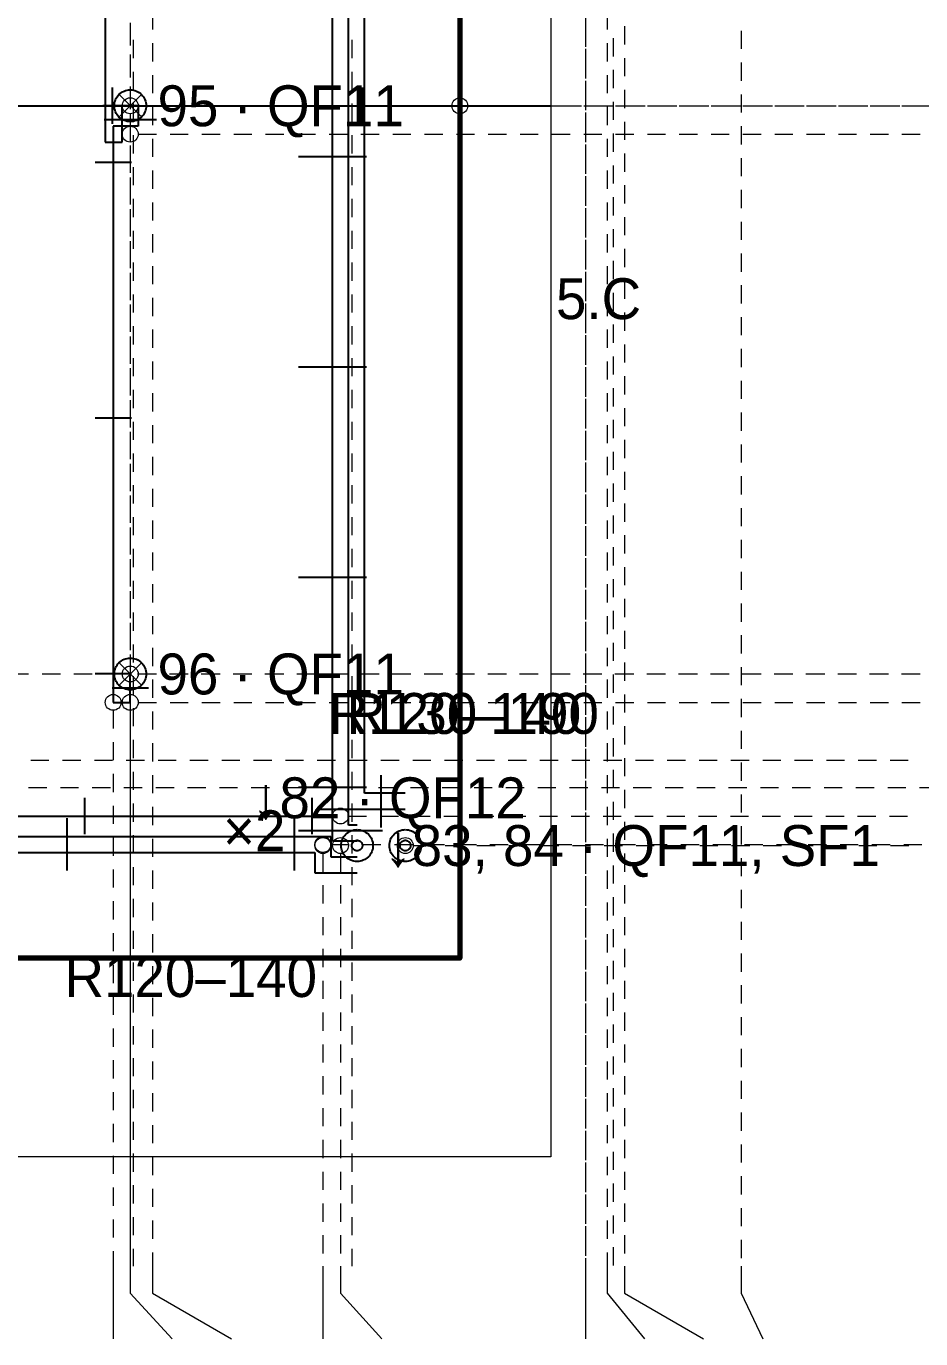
# Paper-space layout '07 Розгортки' of a CAD drawing. Header units: millimetres. Extents: x 0 to 841, y 0 to 594.
# Drawn here: x 667.3 to 706.6, y 151.9 to 209.6 of the extents above; entities that cross this region are included whole.
import ezdxf
from ezdxf.enums import TextEntityAlignment as Align

# ---------------------------------------------------------------- set-up
doc = ezdxf.new("R2010")
doc.units = ezdxf.units.MM
doc.linetypes.add('E_CABLE_DASH', pattern=[360, 240, -120])
for name, color, linetype in [('E-ELEV', 7, 'Continuous'), ('M-FIX', 7, 'Continuous'), ('W-CABLE-DEVICE-RCD', 1, 'E_CABLE_DASH'), ('W-CABLE-LIGHT', 1, 'E_CABLE_DASH'), ('W-CABLE-SOCKET', 1, 'E_CABLE_DASH')]:
    doc.layers.add(name, color=color, linetype=linetype)
doc.styles.add('PLEX_LIGHT', font='IBMPlexSans-Light.ttf')

psp = doc.layouts.new('07 Розгортки')

# ---------------------------------------------------------------- linework, layer by layer
at = {"layer": 'E-ELEV', "lineweight": 13, "true_color": 0xd9d3c8}
for p, q in [((672.846, 210.286), (672.846, 209.486)), ((692.846, 210.286), (692.846, 209.486)), ((671.871, 209.786), (671.871, 208.986)), ((691.896, 210.036), (691.896, 209.236)), ((693.621, 209.636), (693.621, 208.836)), ((671.871, 209.586), (671.871, 208.786)), ((691.896, 209.536), (691.896, 208.736)), ((693.121, 209.111), (693.121, 208.311)), ((698.746, 209.436), (698.746, 208.636)), ((698.746, 209.436), (698.746, 208.636)), ((671.996, 209.036), (671.996, 208.236)), ((672.846, 208.886), (672.846, 208.086)), ((681.621, 209.036), (681.621, 208.236)), ((691.896, 208.636), (691.896, 207.836)), ((692.846, 208.886), (692.846, 208.086)), ((671.871, 208.386), (671.871, 207.586)), ((671.871, 208.186), (671.871, 207.386)), ((691.896, 208.136), (691.896, 207.336)), ((693.621, 208.236), (693.621, 207.436)), ((698.746, 208.036), (698.746, 207.236)), ((698.746, 208.036), (698.746, 207.236)), ((671.996, 207.636), (671.996, 206.836)), ((672.846, 207.486), (672.846, 206.686)), ((681.621, 207.636), (681.621, 206.836)), ((692.846, 207.486), (692.846, 206.686)), ((693.121, 207.711), (693.121, 206.911)), ((671.871, 206.986), (671.871, 206.186)), ((671.871, 206.786), (671.871, 205.986)), ((691.896, 207.236), (691.896, 206.436)), ((693.621, 206.836), (693.621, 206.036)), ((671.996, 206.236), (671.996, 205.436)), ((681.621, 206.236), (681.621, 205.436)), ((691.896, 206.736), (691.896, 205.936)), ((693.121, 206.311), (693.121, 205.511)), ((698.746, 206.636), (698.746, 205.836)), ((698.746, 206.636), (698.746, 205.836)), ((671.871, 205.786), (671.871, 204.986)), ((672.221, 206.136), (673.021, 206.136)), ((672.846, 206.086), (672.846, 205.286)), ((673.621, 206.136), (674.421, 206.136)), ((675.021, 206.136), (675.821, 206.136)), ((676.421, 206.136), (677.221, 206.136)), ((677.821, 206.136), (678.621, 206.136)), ((679.221, 206.136), (680.021, 206.136)), ((680.621, 206.136), (681.421, 206.136)), ((682.021, 206.136), (682.821, 206.136)), ((683.421, 206.136), (684.221, 206.136)), ((684.821, 206.136), (685.621, 206.136)), ((686.221, 206.136), (687.021, 206.136)), ((686.721, 206.136), (687.521, 206.136)), ((687.621, 206.136), (688.421, 206.136)), ((688.121, 206.136), (688.921, 206.136)), ((689.021, 206.136), (689.821, 206.136)), ((689.521, 206.136), (690.321, 206.136)), ((690.421, 206.136), (691.221, 206.136)), ((690.921, 206.136), (691.721, 206.136)), ((691.821, 206.136), (692.621, 206.136)), ((691.896, 205.836), (691.896, 205.036)), ((692.321, 206.136), (693.121, 206.136)), ((692.846, 206.086), (692.846, 205.286)), ((693.221, 206.136), (694.021, 206.136)), ((693.721, 206.136), (694.521, 206.136)), ((694.621, 206.136), (695.421, 206.136)), ((695.121, 206.136), (695.921, 206.136)), ((696.021, 206.136), (696.821, 206.136)), ((696.521, 206.136), (697.321, 206.136)), ((697.421, 206.136), (698.221, 206.136)), ((697.921, 206.136), (698.721, 206.136)), ((698.821, 206.136), (699.621, 206.136)), ((699.321, 206.136), (700.121, 206.136)), ((700.221, 206.136), (701.021, 206.136)), ((700.721, 206.136), (701.521, 206.136)), ((701.621, 206.136), (702.421, 206.136)), ((702.121, 206.136), (702.921, 206.136)), ((703.021, 206.136), (703.821, 206.136)), ((703.521, 206.136), (704.321, 206.136)), ((704.421, 206.136), (705.221, 206.136)), ((704.921, 206.136), (705.721, 206.136)), ((705.821, 206.136), (706.621, 206.136)), ((706.321, 206.136), (707.121, 206.136)), ((671.871, 205.586), (671.871, 204.786)), ((671.871, 205.386), (671.871, 204.586)), ((691.896, 205.336), (691.896, 204.536)), ((693.621, 205.436), (693.621, 204.636)), ((698.746, 205.236), (698.746, 204.436)), ((698.746, 205.236), (698.746, 204.436)), ((671.996, 204.836), (671.996, 204.036)), ((672.221, 204.886), (673.021, 204.886)), ((672.846, 204.686), (672.846, 203.886)), ((673.621, 204.886), (674.421, 204.886)), ((675.021, 204.886), (675.821, 204.886)), ((676.421, 204.886), (677.221, 204.886)), ((677.821, 204.886), (678.621, 204.886)), ((679.221, 204.886), (680.021, 204.886)), ((680.621, 204.886), (681.421, 204.886)), ((681.621, 204.836), (681.621, 204.036)), ((682.021, 204.886), (682.821, 204.886)), ((683.421, 204.886), (684.221, 204.886)), ((684.821, 204.886), (685.621, 204.886)), ((686.221, 204.886), (687.021, 204.886)), ((687.621, 204.886), (688.421, 204.886)), ((689.021, 204.886), (689.821, 204.886)), ((690.421, 204.886), (691.221, 204.886)), ((691.821, 204.886), (692.621, 204.886)), ((691.896, 204.436), (691.896, 203.636)), ((692.846, 204.686), (692.846, 203.886)), ((693.121, 204.911), (693.121, 204.111)), ((693.221, 204.886), (694.021, 204.886)), ((694.621, 204.886), (695.421, 204.886)), ((696.021, 204.886), (696.821, 204.886)), ((697.421, 204.886), (698.221, 204.886)), ((698.821, 204.886), (699.621, 204.886)), ((700.221, 204.886), (701.021, 204.886)), ((701.621, 204.886), (702.421, 204.886)), ((703.021, 204.886), (703.821, 204.886)), ((704.421, 204.886), (705.221, 204.886)), ((705.821, 204.886), (706.621, 204.886)), ((671.871, 204.386), (671.871, 203.586)), ((671.871, 204.186), (671.871, 203.386)), ((671.871, 203.986), (671.871, 203.186)), ((691.896, 203.936), (691.896, 203.136)), ((693.621, 204.036), (693.621, 203.236)), ((671.996, 203.436), (671.996, 202.636)), ((672.846, 203.286), (672.846, 202.486)), ((681.621, 203.436), (681.621, 202.636)), ((692.846, 203.286), (692.846, 202.486)), ((693.121, 203.511), (693.121, 202.711)), ((698.746, 203.836), (698.746, 203.036)), ((698.746, 203.836), (698.746, 203.036)), ((671.871, 202.986), (671.871, 202.186)), ((671.871, 202.786), (671.871, 201.986)), ((691.896, 203.036), (691.896, 202.236)), ((671.871, 202.586), (671.871, 201.786)), ((691.896, 202.536), (691.896, 201.736)), ((693.621, 202.636), (693.621, 201.836)), ((698.746, 202.436), (698.746, 201.636)), ((698.746, 202.436), (698.746, 201.636)), ((671.871, 201.586), (671.871, 200.786)), ((671.996, 202.036), (671.996, 201.236)), ((672.846, 201.886), (672.846, 201.086)), ((681.621, 202.036), (681.621, 201.236)), ((691.896, 201.636), (691.896, 200.836)), ((692.846, 201.886), (692.846, 201.086)), ((693.121, 202.111), (693.121, 201.311)), ((671.871, 201.386), (671.871, 200.586)), ((671.871, 201.186), (671.871, 200.386)), ((691.896, 201.136), (691.896, 200.336)), ((693.621, 201.236), (693.621, 200.436)), ((698.746, 201.036), (698.746, 200.236)), ((698.746, 201.036), (698.746, 200.236)), ((671.996, 200.636), (671.996, 199.836)), ((672.846, 200.486), (672.846, 199.686)), ((681.621, 200.636), (681.621, 199.836)), ((692.846, 200.486), (692.846, 199.686)), ((693.121, 200.711), (693.121, 199.911)), ((671.871, 200.186), (671.871, 199.386)), ((671.871, 199.986), (671.871, 199.186)), ((691.896, 200.236), (691.896, 199.436)), ((693.621, 199.836), (693.621, 199.036)), ((671.871, 199.786), (671.871, 198.986)), ((691.896, 199.736), (691.896, 198.936)), ((693.121, 199.311), (693.121, 198.511)), ((698.746, 199.636), (698.746, 198.836)), ((698.746, 199.636), (698.746, 198.836)), ((671.871, 198.786), (671.871, 197.986)), ((671.996, 199.236), (671.996, 198.436)), ((672.846, 199.086), (672.846, 198.286)), ((681.621, 199.236), (681.621, 198.436)), ((691.896, 198.836), (691.896, 198.036)), ((692.846, 199.086), (692.846, 198.286)), ((671.871, 198.586), (671.871, 197.786)), ((671.871, 198.386), (671.871, 197.586)), ((691.896, 198.336), (691.896, 197.536)), ((693.621, 198.436), (693.621, 197.636)), ((698.746, 198.236), (698.746, 197.436)), ((698.746, 198.236), (698.746, 197.436)), ((671.996, 197.836), (671.996, 197.036)), ((672.846, 197.686), (672.846, 196.886)), ((681.621, 197.836), (681.621, 197.036)), ((692.846, 197.686), (692.846, 196.886)), ((693.121, 197.911), (693.121, 197.111)), ((671.871, 197.386), (671.871, 196.586)), ((671.871, 197.186), (671.871, 196.386)), ((671.871, 196.986), (671.871, 196.186)), ((691.896, 197.436), (691.896, 196.636)), ((691.896, 196.936), (691.896, 196.136)), ((693.621, 197.036), (693.621, 196.236)), ((671.996, 196.436), (671.996, 195.636)), ((681.621, 196.436), (681.621, 195.636)), ((693.121, 196.511), (693.121, 195.711)), ((698.746, 196.836), (698.746, 196.036)), ((698.746, 196.836), (698.746, 196.036)), ((671.871, 195.986), (671.871, 195.186)), ((671.871, 195.786), (671.871, 194.986)), ((672.846, 196.286), (672.846, 195.486)), ((691.896, 196.036), (691.896, 195.236)), ((692.846, 196.286), (692.846, 195.486)), ((671.871, 195.586), (671.871, 194.786)), ((691.896, 195.536), (691.896, 194.736)), ((693.621, 195.636), (693.621, 194.836)), ((698.746, 195.436), (698.746, 194.636)), ((698.746, 195.436), (698.746, 194.636)), ((671.996, 195.036), (671.996, 194.236)), ((672.846, 194.886), (672.846, 194.086)), ((681.621, 195.036), (681.621, 194.236)), ((691.896, 194.636), (691.896, 193.836)), ((692.846, 194.886), (692.846, 194.086)), ((693.121, 195.111), (693.121, 194.311)), ((671.871, 194.586), (671.871, 193.786)), ((671.871, 194.386), (671.871, 193.586)), ((671.871, 194.186), (671.871, 193.386)), ((691.896, 194.136), (691.896, 193.336)), ((693.621, 194.236), (693.621, 193.436)), ((671.996, 193.636), (671.996, 192.836)), ((672.846, 193.486), (672.846, 192.686)), ((681.621, 193.636), (681.621, 192.836)), ((692.846, 193.486), (692.846, 192.686)), ((693.121, 193.711), (693.121, 192.911)), ((698.746, 194.036), (698.746, 193.236)), ((698.746, 194.036), (698.746, 193.236)), ((671.871, 193.186), (671.871, 192.386)), ((671.871, 192.986), (671.871, 192.186)), ((691.896, 193.236), (691.896, 192.436)), ((671.871, 192.786), (671.871, 191.986)), ((691.896, 192.736), (691.896, 191.936)), ((693.121, 192.311), (693.121, 191.511)), ((693.621, 192.836), (693.621, 192.036)), ((698.746, 192.636), (698.746, 191.836)), ((698.746, 192.636), (698.746, 191.836)), ((671.871, 191.786), (671.871, 190.986)), ((671.996, 192.236), (671.996, 191.436)), ((672.846, 192.086), (672.846, 191.286)), ((681.621, 192.236), (681.621, 191.436)), ((691.896, 191.836), (691.896, 191.036)), ((692.846, 192.086), (692.846, 191.286)), ((671.871, 191.586), (671.871, 190.786)), ((671.871, 191.386), (671.871, 190.586)), ((691.896, 191.336), (691.896, 190.536)), ((693.621, 191.436), (693.621, 190.636)), ((698.746, 191.236), (698.746, 190.436)), ((698.746, 191.236), (698.746, 190.436)), ((671.996, 190.836), (671.996, 190.036)), ((672.846, 190.686), (672.846, 189.886)), ((681.621, 190.836), (681.621, 190.036)), ((692.846, 190.686), (692.846, 189.886)), ((693.121, 190.911), (693.121, 190.111)), ((671.871, 190.386), (671.871, 189.586)), ((671.871, 190.186), (671.871, 189.386)), ((691.896, 190.436), (691.896, 189.636)), ((693.621, 190.036), (693.621, 189.236)), ((671.871, 189.986), (671.871, 189.186)), ((671.996, 189.436), (671.996, 188.636)), ((681.621, 189.436), (681.621, 188.636)), ((691.896, 189.936), (691.896, 189.136)), ((693.121, 189.511), (693.121, 188.711)), ((698.746, 189.836), (698.746, 189.036)), ((698.746, 189.836), (698.746, 189.036)), ((671.871, 188.986), (671.871, 188.186)), ((672.846, 189.286), (672.846, 188.486)), ((691.896, 189.036), (691.896, 188.236)), ((692.846, 189.286), (692.846, 188.486)), ((671.871, 188.786), (671.871, 187.986)), ((671.871, 188.586), (671.871, 187.786)), ((691.896, 188.536), (691.896, 187.736)), ((693.621, 188.636), (693.621, 187.836)), ((698.746, 188.436), (698.746, 187.636)), ((698.746, 188.436), (698.746, 187.636)), ((671.996, 188.036), (671.996, 187.236)), ((672.846, 187.886), (672.846, 187.086)), ((681.621, 188.036), (681.621, 187.236)), ((692.846, 187.886), (692.846, 187.086)), ((693.121, 188.111), (693.121, 187.311)), ((671.871, 187.586), (671.871, 186.786)), ((671.871, 187.386), (671.871, 186.586)), ((671.871, 187.186), (671.871, 186.386)), ((691.896, 187.636), (691.896, 186.836)), ((691.896, 187.136), (691.896, 186.336)), ((693.621, 187.236), (693.621, 186.436)), ((671.996, 186.636), (671.996, 185.836)), ((681.621, 186.636), (681.621, 185.836)), ((693.121, 186.711), (693.121, 185.911)), ((698.746, 187.036), (698.746, 186.236)), ((698.746, 187.036), (698.746, 186.236)), ((671.871, 186.186), (671.871, 185.386)), ((671.871, 185.986), (671.871, 185.186)), ((672.846, 186.486), (672.846, 185.686)), ((691.896, 186.236), (691.896, 185.436)), ((692.846, 186.486), (692.846, 185.686)), ((671.871, 185.786), (671.871, 184.986)), ((691.896, 185.736), (691.896, 184.936)), ((693.621, 185.836), (693.621, 185.036)), ((698.746, 185.636), (698.746, 184.836)), ((698.746, 185.636), (698.746, 184.836)), ((671.996, 185.236), (671.996, 184.436)), ((672.846, 185.086), (672.846, 184.286)), ((681.621, 185.236), (681.621, 184.436)), ((691.896, 184.836), (691.896, 184.036)), ((692.846, 185.086), (692.846, 184.286)), ((693.121, 185.311), (693.121, 184.511)), ((671.871, 184.786), (671.871, 183.986)), ((671.871, 184.586), (671.871, 183.786)), ((671.871, 184.386), (671.871, 183.586)), ((691.896, 184.336), (691.896, 183.536)), ((693.621, 184.436), (693.621, 183.636)), ((698.746, 184.236), (698.746, 183.436)), ((698.746, 184.236), (698.746, 183.436)), ((671.996, 183.836), (671.996, 183.036)), ((672.846, 183.686), (672.846, 182.886)), ((681.621, 183.836), (681.621, 183.036)), ((692.846, 183.686), (692.846, 182.886)), ((693.121, 183.911), (693.121, 183.111)), ((671.871, 183.386), (671.871, 182.586)), ((671.871, 183.186), (671.871, 182.386)), ((691.896, 183.436), (691.896, 182.636)), ((671.871, 182.986), (671.871, 182.186)), ((691.896, 182.936), (691.896, 182.136)), ((693.121, 182.511), (693.121, 181.711)), ((693.621, 183.036), (693.621, 182.236)), ((698.746, 182.836), (698.746, 182.036)), ((698.746, 182.836), (698.746, 182.036)), ((671.871, 181.986), (671.871, 181.186)), ((671.996, 182.436), (671.996, 181.636)), ((672.846, 182.286), (672.846, 181.486)), ((681.621, 182.436), (681.621, 181.636)), ((691.896, 182.036), (691.896, 181.236)), ((692.846, 182.286), (692.846, 181.486)), ((671.871, 181.786), (671.871, 180.986)), ((671.871, 181.586), (671.871, 180.786)), ((691.896, 181.536), (691.896, 180.736)), ((693.621, 181.636), (693.621, 180.836)), ((698.746, 181.436), (698.746, 180.636)), ((698.746, 181.436), (698.746, 180.636)), ((666.596, 181.136), (667.396, 181.136)), ((667.996, 181.136), (668.796, 181.136)), ((669.396, 181.136), (670.196, 181.136)), ((670.796, 181.136), (671.596, 181.136)), ((671.871, 180.786), (671.871, 179.986)), ((671.996, 181.036), (671.996, 180.236)), ((672.196, 181.136), (672.996, 181.136)), ((672.221, 181.136), (673.021, 181.136)), ((672.846, 180.886), (672.846, 180.086)), ((673.596, 181.136), (674.396, 181.136)), ((673.621, 181.136), (674.421, 181.136)), ((674.996, 181.136), (675.796, 181.136)), ((675.021, 181.136), (675.821, 181.136)), ((676.396, 181.136), (677.196, 181.136)), ((676.421, 181.136), (677.221, 181.136)), ((677.796, 181.136), (678.596, 181.136)), ((677.821, 181.136), (678.621, 181.136)), ((679.196, 181.136), (679.996, 181.136)), ((679.221, 181.136), (680.021, 181.136)), ((680.596, 181.136), (681.396, 181.136)), ((680.621, 181.136), (681.421, 181.136)), ((681.621, 181.036), (681.621, 180.236)), ((681.996, 181.136), (682.796, 181.136)), ((682.021, 181.136), (682.821, 181.136)), ((683.396, 181.136), (684.196, 181.136)), ((683.421, 181.136), (684.221, 181.136)), ((684.796, 181.136), (685.596, 181.136)), ((684.821, 181.136), (685.621, 181.136)), ((686.196, 181.136), (686.996, 181.136)), ((686.221, 181.136), (687.021, 181.136)), ((687.596, 181.136), (688.396, 181.136)), ((687.621, 181.136), (688.421, 181.136)), ((688.996, 181.136), (689.796, 181.136)), ((689.021, 181.136), (689.821, 181.136)), ((690.396, 181.136), (691.196, 181.136)), ((690.421, 181.136), (691.221, 181.136)), ((691.796, 181.136), (692.596, 181.136)), ((691.821, 181.136), (692.621, 181.136)), ((692.846, 180.886), (692.846, 180.086)), ((693.121, 181.111), (693.121, 180.311)), ((693.196, 181.136), (693.996, 181.136)), ((693.221, 181.136), (694.021, 181.136)), ((694.596, 181.136), (695.396, 181.136)), ((694.621, 181.136), (695.421, 181.136)), ((695.996, 181.136), (696.796, 181.136)), ((696.021, 181.136), (696.821, 181.136)), ((697.396, 181.136), (698.196, 181.136)), ((697.421, 181.136), (698.221, 181.136)), ((698.796, 181.136), (699.596, 181.136)), ((698.821, 181.136), (699.621, 181.136)), ((700.196, 181.136), (700.996, 181.136)), ((700.221, 181.136), (701.021, 181.136)), ((701.596, 181.136), (702.396, 181.136)), ((701.621, 181.136), (702.421, 181.136)), ((702.996, 181.136), (703.796, 181.136)), ((703.021, 181.136), (703.821, 181.136)), ((704.396, 181.136), (705.196, 181.136)), ((704.421, 181.136), (705.221, 181.136)), ((705.796, 181.136), (706.596, 181.136)), ((705.821, 181.136), (706.621, 181.136)), ((671.871, 180.586), (671.871, 179.786)), ((671.871, 180.386), (671.871, 179.586)), ((671.871, 180.186), (671.871, 179.386)), ((691.896, 180.636), (691.896, 179.836)), ((693.621, 180.236), (693.621, 179.436)), ((671.996, 179.636), (671.996, 178.836)), ((672.221, 179.886), (673.021, 179.886)), ((673.621, 179.886), (674.421, 179.886)), ((675.021, 179.886), (675.821, 179.886)), ((676.421, 179.886), (677.221, 179.886)), ((677.821, 179.886), (678.621, 179.886)), ((679.221, 179.886), (680.021, 179.886)), ((680.621, 179.886), (681.421, 179.886)), ((681.621, 179.636), (681.621, 178.836)), ((682.021, 179.886), (682.821, 179.886)), ((683.421, 179.886), (684.221, 179.886)), ((684.821, 179.886), (685.621, 179.886)), ((686.221, 179.886), (687.021, 179.886)), ((687.621, 179.886), (688.421, 179.886)), ((689.021, 179.886), (689.821, 179.886)), ((690.421, 179.886), (691.221, 179.886)), ((691.821, 179.886), (692.621, 179.886)), ((691.896, 180.136), (691.896, 179.336)), ((693.121, 179.711), (693.121, 178.911)), ((693.221, 179.886), (694.021, 179.886)), ((694.621, 179.886), (695.421, 179.886)), ((696.021, 179.886), (696.821, 179.886)), ((697.421, 179.886), (698.221, 179.886)), ((698.746, 180.036), (698.746, 179.236)), ((698.746, 180.036), (698.746, 179.236)), ((698.821, 179.886), (699.621, 179.886)), ((700.221, 179.886), (701.021, 179.886)), ((701.621, 179.886), (702.421, 179.886)), ((703.021, 179.886), (703.821, 179.886)), ((704.421, 179.886), (705.221, 179.886)), ((705.821, 179.886), (706.621, 179.886)), ((671.121, 179.536), (671.121, 178.736)), ((671.871, 179.536), (671.871, 178.736)), ((671.871, 179.386), (671.871, 178.586)), ((671.871, 179.186), (671.871, 178.386)), ((672.846, 179.486), (672.846, 178.686)), ((691.896, 179.236), (691.896, 178.436)), ((692.846, 179.486), (692.846, 178.686)), ((671.871, 178.986), (671.871, 178.186)), ((671.871, 178.786), (671.871, 177.986)), ((691.896, 178.736), (691.896, 177.936)), ((693.621, 178.836), (693.621, 178.036)), ((698.746, 178.636), (698.746, 177.836)), ((698.746, 178.636), (698.746, 177.836)), ((671.121, 178.136), (671.121, 177.336)), ((671.871, 178.136), (671.871, 177.336)), ((671.871, 177.986), (671.871, 177.186)), ((671.996, 178.236), (671.996, 177.436)), ((672.846, 178.086), (672.846, 177.286)), ((681.621, 178.236), (681.621, 177.436)), ((692.846, 178.086), (692.846, 177.286)), ((693.121, 178.311), (693.121, 177.511)), ((667.496, 177.336), (668.296, 177.336)), ((668.896, 177.336), (669.696, 177.336)), ((670.296, 177.336), (671.096, 177.336)), ((671.696, 177.336), (672.496, 177.336)), ((671.871, 177.786), (671.871, 176.986)), ((671.871, 177.586), (671.871, 176.786)), ((671.871, 177.386), (671.871, 176.586)), ((673.096, 177.336), (673.896, 177.336)), ((674.496, 177.336), (675.296, 177.336)), ((675.896, 177.336), (676.696, 177.336)), ((677.296, 177.336), (678.096, 177.336)), ((678.696, 177.336), (679.496, 177.336)), ((680.096, 177.336), (680.896, 177.336)), ((681.496, 177.336), (682.296, 177.336)), ((682.896, 177.336), (683.696, 177.336)), ((684.296, 177.336), (685.096, 177.336)), ((685.696, 177.336), (686.496, 177.336)), ((687.096, 177.336), (687.896, 177.336)), ((688.496, 177.336), (689.296, 177.336)), ((689.896, 177.336), (690.696, 177.336)), ((691.296, 177.336), (692.096, 177.336)), ((691.896, 177.836), (691.896, 177.036)), ((691.896, 177.336), (691.896, 176.536)), ((692.696, 177.336), (693.496, 177.336)), ((693.621, 177.436), (693.621, 176.636)), ((694.096, 177.336), (694.896, 177.336)), ((695.496, 177.336), (696.296, 177.336)), ((696.896, 177.336), (697.696, 177.336)), ((698.296, 177.336), (699.096, 177.336)), ((699.696, 177.336), (700.496, 177.336)), ((701.096, 177.336), (701.896, 177.336)), ((702.496, 177.336), (703.296, 177.336)), ((703.896, 177.336), (704.696, 177.336)), ((705.296, 177.336), (706.096, 177.336)), ((671.121, 176.736), (671.121, 175.936)), ((671.871, 176.736), (671.871, 175.936)), ((671.996, 176.836), (671.996, 176.036)), ((681.621, 176.836), (681.621, 176.036)), ((693.121, 176.911), (693.121, 176.111)), ((698.746, 177.236), (698.746, 176.436)), ((698.746, 177.236), (698.746, 176.436)), ((671.871, 176.586), (671.871, 175.786)), ((671.871, 176.386), (671.871, 175.586)), ((671.871, 176.186), (671.871, 175.386)), ((672.846, 176.686), (672.846, 175.886)), ((691.896, 176.436), (691.896, 175.636)), ((692.846, 176.686), (692.846, 175.886)), ((667.396, 176.136), (668.196, 176.136)), ((668.796, 176.136), (669.596, 176.136)), ((670.196, 176.136), (670.996, 176.136)), ((671.596, 176.136), (672.396, 176.136)), ((671.871, 175.986), (671.871, 175.186)), ((672.996, 176.136), (673.796, 176.136)), ((674.396, 176.136), (675.196, 176.136)), ((675.796, 176.136), (676.596, 176.136)), ((677.196, 176.136), (677.996, 176.136)), ((678.596, 176.136), (679.396, 176.136)), ((679.996, 176.136), (680.796, 176.136)), ((681.396, 176.136), (682.196, 176.136)), ((682.796, 176.136), (683.596, 176.136)), ((684.196, 176.136), (684.996, 176.136)), ((685.596, 176.136), (686.396, 176.136)), ((686.996, 176.136), (687.796, 176.136)), ((688.396, 176.136), (689.196, 176.136)), ((689.796, 176.136), (690.596, 176.136)), ((691.196, 176.136), (691.996, 176.136)), ((691.896, 175.936), (691.896, 175.136)), ((692.596, 176.136), (693.396, 176.136)), ((693.621, 176.036), (693.621, 175.236)), ((693.996, 176.136), (694.796, 176.136)), ((695.396, 176.136), (696.196, 176.136)), ((696.796, 176.136), (697.596, 176.136)), ((698.196, 176.136), (698.996, 176.136)), ((698.746, 175.836), (698.746, 175.036)), ((698.746, 175.836), (698.746, 175.036)), ((699.596, 176.136), (700.396, 176.136)), ((700.996, 176.136), (701.796, 176.136)), ((702.396, 176.136), (703.196, 176.136)), ((703.796, 176.136), (704.596, 176.136)), ((705.196, 176.136), (705.996, 176.136)), ((706.596, 176.136), (707.396, 176.136)), ((671.121, 175.336), (671.121, 174.536)), ((671.871, 175.336), (671.871, 174.536)), ((671.871, 175.186), (671.871, 174.386)), ((671.871, 174.986), (671.871, 174.186)), ((671.996, 175.436), (671.996, 174.636)), ((672.846, 175.286), (672.846, 174.486)), ((681.621, 175.436), (681.621, 174.636)), ((691.896, 175.036), (691.896, 174.236)), ((692.846, 175.286), (692.846, 174.486)), ((693.121, 175.511), (693.121, 174.711)), ((671.871, 174.786), (671.871, 173.986)), ((671.871, 174.586), (671.871, 173.786)), ((681.471, 174.886), (682.271, 174.886)), ((682.871, 174.886), (683.671, 174.886)), ((684.271, 174.886), (685.071, 174.886)), ((685.671, 174.886), (686.471, 174.886)), ((687.071, 174.886), (687.871, 174.886)), ((688.471, 174.886), (689.271, 174.886)), ((689.871, 174.886), (690.671, 174.886)), ((691.271, 174.886), (692.071, 174.886)), ((691.896, 174.536), (691.896, 173.736)), ((692.671, 174.886), (693.471, 174.886)), ((693.621, 174.636), (693.621, 173.836)), ((694.071, 174.886), (694.871, 174.886)), ((695.471, 174.886), (696.271, 174.886)), ((696.871, 174.886), (697.671, 174.886)), ((698.271, 174.886), (699.071, 174.886)), ((698.746, 174.436), (698.746, 173.636)), ((698.746, 174.436), (698.746, 173.636)), ((699.671, 174.886), (700.471, 174.886)), ((701.071, 174.886), (701.871, 174.886)), ((702.471, 174.886), (703.271, 174.886)), ((703.871, 174.886), (704.671, 174.886)), ((705.271, 174.886), (706.071, 174.886)), ((671.121, 173.936), (671.121, 173.136)), ((671.871, 173.936), (671.871, 173.136)), ((671.996, 174.036), (671.996, 173.236)), ((672.846, 173.886), (672.846, 173.086)), ((681.621, 174.036), (681.621, 173.236)), ((692.846, 173.886), (692.846, 173.086)), ((693.121, 174.111), (693.121, 173.311)), ((671.871, 173.786), (671.871, 172.986)), ((671.871, 173.586), (671.871, 172.786)), ((671.871, 173.386), (671.871, 172.586)), ((680.696, 173.636), (681.496, 173.636)), ((682.096, 173.636), (682.896, 173.636)), ((683.496, 173.636), (684.296, 173.636)), ((684.321, 173.586), (685.121, 173.586)), ((684.896, 173.636), (685.696, 173.636)), ((685.721, 173.586), (686.521, 173.586)), ((686.296, 173.636), (687.096, 173.636)), ((687.121, 173.586), (687.921, 173.586)), ((687.696, 173.636), (688.496, 173.636)), ((688.521, 173.586), (689.321, 173.586)), ((689.096, 173.636), (689.896, 173.636)), ((689.921, 173.586), (690.721, 173.586)), ((690.496, 173.636), (691.296, 173.636)), ((691.321, 173.586), (692.121, 173.586)), ((691.896, 173.636), (691.896, 172.836)), ((691.896, 173.636), (692.696, 173.636)), ((692.721, 173.586), (693.521, 173.586)), ((693.296, 173.636), (694.096, 173.636)), ((694.121, 173.586), (694.921, 173.586)), ((694.696, 173.636), (695.496, 173.636)), ((695.521, 173.586), (696.321, 173.586)), ((696.096, 173.636), (696.896, 173.636)), ((696.921, 173.586), (697.721, 173.586)), ((697.496, 173.636), (698.296, 173.636)), ((698.321, 173.586), (699.121, 173.586)), ((698.896, 173.636), (699.696, 173.636)), ((699.721, 173.586), (700.521, 173.586)), ((700.296, 173.636), (701.096, 173.636)), ((701.121, 173.586), (701.921, 173.586)), ((701.696, 173.636), (702.496, 173.636)), ((702.521, 173.586), (703.321, 173.586)), ((703.096, 173.636), (703.896, 173.636)), ((703.921, 173.586), (704.721, 173.586)), ((704.496, 173.636), (705.296, 173.636)), ((705.321, 173.586), (706.121, 173.586)), ((705.896, 173.636), (706.696, 173.636)), ((671.871, 173.186), (671.871, 172.386)), ((680.346, 173.236), (680.346, 172.436)), ((681.121, 173.236), (681.121, 172.436)), ((691.896, 173.136), (691.896, 172.336)), ((693.121, 172.711), (693.121, 171.911)), ((693.621, 173.236), (693.621, 172.436)), ((698.746, 173.036), (698.746, 172.236)), ((698.746, 173.036), (698.746, 172.236)), ((671.121, 172.536), (671.121, 171.736)), ((671.871, 172.536), (671.871, 171.736)), ((671.871, 172.386), (671.871, 171.586)), ((671.871, 172.186), (671.871, 171.386)), ((671.996, 172.636), (671.996, 171.836)), ((672.846, 172.486), (672.846, 171.686)), ((681.621, 172.636), (681.621, 171.836)), ((691.896, 172.236), (691.896, 171.436)), ((692.846, 172.486), (692.846, 171.686)), ((671.871, 171.986), (671.871, 171.186)), ((671.871, 171.786), (671.871, 170.986)), ((680.346, 171.836), (680.346, 171.036)), ((681.121, 171.836), (681.121, 171.036)), ((691.896, 171.736), (691.896, 170.936)), ((693.621, 171.836), (693.621, 171.036)), ((698.746, 171.636), (698.746, 170.836)), ((698.746, 171.636), (698.746, 170.836)), ((671.121, 171.136), (671.121, 170.336)), ((671.871, 171.136), (671.871, 170.336)), ((671.871, 170.986), (671.871, 170.186)), ((671.996, 171.236), (671.996, 170.436)), ((672.846, 171.086), (672.846, 170.286)), ((681.621, 171.236), (681.621, 170.436)), ((692.846, 171.086), (692.846, 170.286)), ((693.121, 171.311), (693.121, 170.511)), ((671.871, 170.786), (671.871, 169.986)), ((671.871, 170.586), (671.871, 169.786)), ((671.871, 170.386), (671.871, 169.586)), ((680.346, 170.436), (680.346, 169.636)), ((681.121, 170.436), (681.121, 169.636)), ((691.896, 170.836), (691.896, 170.036)), ((693.621, 170.436), (693.621, 169.636)), ((671.996, 169.836), (671.996, 169.036)), ((681.621, 169.836), (681.621, 169.036)), ((691.896, 170.336), (691.896, 169.536)), ((693.121, 169.911), (693.121, 169.111)), ((698.746, 170.236), (698.746, 169.436)), ((698.746, 170.236), (698.746, 169.436)), ((671.121, 169.736), (671.121, 168.936)), ((671.871, 169.736), (671.871, 168.936)), ((671.871, 169.586), (671.871, 168.786)), ((671.871, 169.386), (671.871, 168.586)), ((672.846, 169.686), (672.846, 168.886)), ((691.896, 169.436), (691.896, 168.636)), ((692.846, 169.686), (692.846, 168.886)), ((671.871, 169.186), (671.871, 168.386)), ((671.871, 168.986), (671.871, 168.186)), ((680.346, 169.036), (680.346, 168.236)), ((681.121, 169.036), (681.121, 168.236)), ((691.896, 168.936), (691.896, 168.136)), ((693.621, 169.036), (693.621, 168.236)), ((698.746, 168.836), (698.746, 168.036)), ((698.746, 168.836), (698.746, 168.036)), ((671.121, 168.336), (671.121, 167.536)), ((671.871, 168.336), (671.871, 167.536)), ((671.871, 168.186), (671.871, 167.386)), ((671.996, 168.436), (671.996, 167.636)), ((672.846, 168.286), (672.846, 167.486)), ((681.621, 168.436), (681.621, 167.636)), ((692.846, 168.286), (692.846, 167.486)), ((693.121, 168.511), (693.121, 167.711)), ((671.871, 167.986), (671.871, 167.186)), ((671.871, 167.786), (671.871, 166.986)), ((671.871, 167.586), (671.871, 166.786)), ((680.346, 167.636), (680.346, 166.836)), ((681.121, 167.636), (681.121, 166.836)), ((691.896, 168.036), (691.896, 167.236)), ((691.896, 167.536), (691.896, 166.736)), ((693.621, 167.636), (693.621, 166.836)), ((671.121, 166.936), (671.121, 166.136)), ((671.871, 166.936), (671.871, 166.136)), ((671.996, 167.036), (671.996, 166.236)), ((681.621, 167.036), (681.621, 166.236)), ((693.121, 167.111), (693.121, 166.311)), ((698.746, 167.436), (698.746, 166.636)), ((698.746, 167.436), (698.746, 166.636)), ((671.871, 166.786), (671.871, 165.986)), ((671.871, 166.586), (671.871, 165.786)), ((671.871, 166.386), (671.871, 165.586)), ((672.846, 166.886), (672.846, 166.086)), ((691.896, 166.636), (691.896, 165.836)), ((692.846, 166.886), (692.846, 166.086)), ((671.871, 166.186), (671.871, 165.386)), ((680.346, 166.236), (680.346, 165.436)), ((681.121, 166.236), (681.121, 165.436)), ((691.896, 166.136), (691.896, 165.336)), ((693.621, 166.236), (693.621, 165.436)), ((698.746, 166.036), (698.746, 165.236)), ((698.746, 166.036), (698.746, 165.236)), ((671.121, 165.536), (671.121, 164.736)), ((671.871, 165.536), (671.871, 164.736)), ((671.871, 165.386), (671.871, 164.586)), ((671.871, 165.186), (671.871, 164.386)), ((671.996, 165.636), (671.996, 164.836)), ((672.846, 165.486), (672.846, 164.686)), ((681.621, 165.636), (681.621, 164.836)), ((691.896, 165.236), (691.896, 164.436)), ((692.846, 165.486), (692.846, 164.686)), ((693.121, 165.711), (693.121, 164.911)), ((671.871, 164.986), (671.871, 164.186)), ((671.871, 164.786), (671.871, 163.986)), ((680.346, 164.836), (680.346, 164.036)), ((681.121, 164.836), (681.121, 164.036)), ((691.896, 164.736), (691.896, 163.936)), ((693.621, 164.836), (693.621, 164.036)), ((698.746, 164.636), (698.746, 163.836)), ((698.746, 164.636), (698.746, 163.836)), ((671.121, 164.136), (671.121, 163.336)), ((671.871, 164.136), (671.871, 163.336)), ((671.996, 164.236), (671.996, 163.436)), ((672.846, 164.086), (672.846, 163.286)), ((681.621, 164.236), (681.621, 163.436)), ((692.846, 164.086), (692.846, 163.286)), ((693.121, 164.311), (693.121, 163.511)), ((671.871, 163.986), (671.871, 163.186)), ((671.871, 163.786), (671.871, 162.986)), ((671.871, 163.586), (671.871, 162.786)), ((680.346, 163.436), (680.346, 162.636)), ((681.121, 163.436), (681.121, 162.636)), ((691.896, 163.836), (691.896, 163.036)), ((693.621, 163.436), (693.621, 162.636)), ((671.871, 163.386), (671.871, 162.586)), ((691.896, 163.336), (691.896, 162.536)), ((693.121, 162.911), (693.121, 162.111)), ((698.746, 163.236), (698.746, 162.436)), ((698.746, 163.236), (698.746, 162.436)), ((671.121, 162.736), (671.121, 161.936)), ((671.871, 162.736), (671.871, 161.936)), ((671.871, 162.586), (671.871, 161.786)), ((671.871, 162.386), (671.871, 161.586)), ((671.996, 162.836), (671.996, 162.036)), ((672.846, 162.686), (672.846, 161.886)), ((681.621, 162.836), (681.621, 162.036)), ((691.896, 162.436), (691.896, 161.636)), ((692.846, 162.686), (692.846, 161.886)), ((671.871, 162.186), (671.871, 161.386)), ((671.871, 161.986), (671.871, 161.186)), ((680.346, 162.036), (680.346, 161.236)), ((681.121, 162.036), (681.121, 161.236)), ((691.896, 161.936), (691.896, 161.136)), ((693.621, 162.036), (693.621, 161.236)), ((698.746, 161.836), (698.746, 161.036)), ((698.746, 161.836), (698.746, 161.036)), ((671.121, 161.336), (671.121, 160.536)), ((671.871, 161.336), (671.871, 160.536)), ((671.871, 161.186), (671.871, 160.386)), ((671.996, 161.436), (671.996, 160.636)), ((672.846, 161.286), (672.846, 160.486)), ((681.621, 161.436), (681.621, 160.636)), ((692.846, 161.286), (692.846, 160.486)), ((693.121, 161.511), (693.121, 160.711)), ((671.871, 160.986), (671.871, 160.186)), ((671.871, 160.786), (671.871, 159.986)), ((671.871, 160.586), (671.871, 159.786)), ((680.346, 160.636), (680.346, 159.836)), ((681.121, 160.636), (681.121, 159.836)), ((691.896, 161.036), (691.896, 160.236)), ((693.621, 160.636), (693.621, 159.836)), ((671.996, 160.036), (671.996, 159.236)), ((681.621, 160.036), (681.621, 159.236)), ((691.896, 160.536), (691.896, 159.736)), ((693.121, 160.111), (693.121, 159.311)), ((698.746, 160.436), (698.746, 159.636)), ((698.746, 160.436), (698.746, 159.636)), ((671.121, 159.936), (671.121, 159.136)), ((671.871, 159.936), (671.871, 159.136)), ((671.871, 159.786), (671.871, 158.986)), ((671.871, 159.586), (671.871, 158.786)), ((672.846, 159.886), (672.846, 159.086)), ((691.896, 159.636), (691.896, 158.836)), ((692.846, 159.886), (692.846, 159.086)), ((671.871, 159.386), (671.871, 158.586)), ((671.871, 159.186), (671.871, 158.386)), ((680.346, 159.236), (680.346, 158.436)), ((681.121, 159.236), (681.121, 158.436)), ((691.896, 159.136), (691.896, 158.336)), ((693.621, 159.236), (693.621, 158.436)), ((698.746, 159.036), (698.746, 158.236)), ((698.746, 159.036), (698.746, 158.236)), ((671.121, 158.536), (671.121, 157.736)), ((671.871, 158.536), (671.871, 157.736)), ((671.871, 158.386), (671.871, 157.586)), ((671.996, 158.636), (671.996, 157.836)), ((672.846, 158.486), (672.846, 157.686)), ((681.621, 158.636), (681.621, 157.836)), ((691.896, 158.236), (691.896, 157.436)), ((692.846, 158.486), (692.846, 157.686)), ((693.121, 158.711), (693.121, 157.911)), ((671.871, 158.186), (671.871, 157.386)), ((671.871, 157.986), (671.871, 157.186)), ((671.871, 157.786), (671.871, 156.986)), ((680.346, 157.836), (680.346, 157.036)), ((681.121, 157.836), (681.121, 157.036)), ((691.896, 157.736), (691.896, 156.936)), ((693.621, 157.836), (693.621, 157.036)), ((671.121, 157.136), (671.121, 156.336)), ((671.871, 157.136), (671.871, 156.336)), ((671.996, 157.236), (671.996, 156.436)), ((672.846, 157.086), (672.846, 156.286)), ((681.621, 157.236), (681.621, 156.436)), ((692.846, 157.086), (692.846, 156.286)), ((693.121, 157.311), (693.121, 156.511)), ((698.746, 157.636), (698.746, 156.836)), ((698.746, 157.636), (698.746, 156.836)), ((671.871, 156.986), (671.871, 156.186)), ((671.871, 156.786), (671.871, 155.986)), ((671.871, 156.586), (671.871, 155.786)), ((691.896, 156.836), (691.896, 156.036)), ((671.871, 156.386), (671.871, 155.586)), ((680.346, 156.436), (680.346, 155.636)), ((681.121, 156.436), (681.121, 155.636)), ((691.896, 156.336), (691.896, 155.536)), ((693.621, 156.436), (693.621, 155.636)), ((698.746, 156.236), (698.746, 155.436)), ((698.746, 156.236), (698.746, 155.436)), ((671.121, 155.736), (671.121, 155.086)), ((671.871, 155.736), (671.871, 155.086)), ((671.871, 155.586), (671.871, 155.086)), ((671.871, 155.386), (671.871, 155.086)), ((671.996, 155.836), (671.996, 155.086)), ((672.846, 155.686), (672.846, 155.086)), ((681.621, 155.836), (681.621, 155.086)), ((691.896, 155.436), (691.896, 155.086)), ((692.846, 155.686), (692.846, 155.086)), ((693.121, 155.911), (693.121, 155.111)), ((671.871, 155.186), (671.871, 155.086))]:
    psp.add_line(p, q, dxfattribs=at)
at = {"layer": 'E-ELEV', "lineweight": 13, "true_color": 0x29251f}
for p, q in [((671.121, 155.086), (671.121, 153.886)), ((671.871, 155.086), (671.871, 153.886)), ((672.846, 155.086), (672.846, 153.886)), ((680.346, 155.086), (680.346, 153.886)), ((681.121, 155.086), (681.121, 153.886)), ((691.896, 155.086), (691.896, 153.886)), ((692.846, 155.086), (692.846, 153.886)), ((693.621, 155.086), (693.621, 153.886)), ((698.746, 155.086), (698.746, 153.886)), ((671.121, 153.886), (671.121, 151.886)), ((671.871, 153.886), (673.721, 151.886)), ((672.846, 153.886), (676.321, 151.886)), ((680.346, 153.886), (680.346, 151.886)), ((681.121, 153.886), (682.946, 151.886)), ((691.896, 153.886), (691.896, 151.886)), ((692.846, 153.886), (694.496, 151.886)), ((693.621, 153.886), (697.096, 151.886)), ((698.746, 153.886), (699.696, 151.886))]:
    psp.add_line(p, q, dxfattribs=at)
at = {"layer": 'E-ELEV', "lineweight": 13, "true_color": 0xd9d3c8}
psp.add_lwpolyline([(638.371, 159.886), (638.371, 281.761), (683.496, 281.761), (683.496, 339.386), (759.371, 339.386), (759.371, 222.661), (690.371, 222.661), (690.371, 159.886), (638.371, 159.886)], close=True, dxfattribs=at)
at = {"layer": 'E-ELEV', "lineweight": 70, "true_color": 0x29251f}
psp.add_lwpolyline([(642.371, 168.636), (642.371, 277.511), (687.496, 277.511), (687.496, 330.636), (750.621, 330.636), (750.621, 226.661), (686.371, 226.661), (686.371, 168.636)], close=True, dxfattribs=at)
at = {"layer": 'E-ELEV', "lineweight": 13, "true_color": 0x9a9288}
for centre in [(671.871, 206.136), (671.871, 206.136), (686.371, 206.136), (671.871, 204.886), (671.871, 181.136), (671.871, 181.136), (671.121, 179.886), (671.871, 179.886), (671.871, 179.886), (681.121, 174.886), (680.346, 173.636), (680.346, 173.586), (681.121, 173.586), (683.971, 173.586)]:
    psp.add_circle(centre, 0.35, dxfattribs=at)
at = {"layer": 'M-FIX', "lineweight": 25, "true_color": 0x29251f}
for p, q in [((671.096, 205.336), (671.096, 206.936)), ((682.096, 205.336), (682.096, 206.936)), ((672.271, 206.136), (670.671, 206.136)), ((673.021, 205.511), (670.721, 205.511)), ((682.271, 203.886), (679.271, 203.886)), ((671.921, 203.636), (670.321, 203.636)), ((682.271, 194.636), (679.271, 194.636)), ((671.921, 192.386), (670.321, 192.386)), ((682.271, 185.386), (679.271, 185.386)), ((671.921, 181.136), (670.321, 181.136)), ((672.671, 180.511), (671.071, 180.511)), ((682.911, 174.386), (682.911, 176.686)), ((669.871, 174.086), (669.871, 175.686)), ((682.271, 176.136), (679.271, 176.136)), ((679.871, 174.086), (679.871, 175.686)), ((669.096, 172.486), (669.096, 174.786)), ((679.096, 172.486), (679.096, 174.786)), ((682.971, 174.236), (679.271, 174.236))]:
    psp.add_line(p, q, dxfattribs=at)
at = {"layer": 'W-CABLE-DEVICE-RCD', "lineweight": 25, "true_color": 0xa8344f}
psp.add_lwpolyline([(645.371, 181.295), (648.361, 181.295), (648.361, 206.136), (690.371, 206.136)], dxfattribs=at)
at = {"layer": 'W-CABLE-LIGHT', "lineweight": 13, "true_color": 0x9c755f}
for p, q in [((671.381, 205.646), (672.361, 206.626)), ((671.381, 206.626), (672.361, 205.646)), ((671.381, 180.646), (672.361, 181.626)), ((671.381, 181.626), (672.361, 180.646))]:
    psp.add_line(p, q, dxfattribs=at)
at = {"layer": 'W-CABLE-LIGHT', "lineweight": 25, "true_color": 0x9c755f}
for points in [[(672.221, 256.136), (672.221, 255.236), (670.771, 255.236), (670.771, 204.536), (671.521, 204.536), (671.521, 206.136)], [(681.85, 174.486), (681.471, 174.486), (681.471, 225.736), (681.85, 225.736)], [(681.85, 173.786), (680.771, 173.786), (680.771, 223.636), (681.85, 223.636)], [(672.221, 206.136), (672.221, 205.236), (671.121, 205.236), (671.121, 179.886), (671.871, 179.886), (671.871, 181.136)], [(645.371, 175.78), (648.196, 175.78), (648.196, 173.286), (679.996, 173.286), (679.996, 172.386), (681.85, 172.386)]]:
    psp.add_lwpolyline(points, dxfattribs=at)
for centre, radius in [((671.871, 206.136), 0.7), ((671.871, 181.136), 0.7), ((681.85, 173.586), 0.7), ((681.85, 173.586), 0.233)]:
    psp.add_circle(centre, radius, dxfattribs=at)
at = {"layer": 'W-CABLE-SOCKET', "lineweight": 25, "true_color": 0x4fb0a0}
for points in [[(683.971, 175.886), (682.171, 175.886), (682.171, 272.386), (681.271, 272.386), (681.271, 274.611)], [(644.771, 178.386), (648.621, 178.386), (648.621, 174.886), (680.071, 174.886), (680.071, 175.186), (683.971, 175.186)]]:
    psp.add_lwpolyline(points, dxfattribs=at)
at = {"layer": 'W-CABLE-SOCKET', "lineweight": 25, "true_color": 0x29251f}
psp.add_lwpolyline([(645.371, 183.416), (648.896, 183.416), (648.896, 173.986), (680.696, 173.986), (680.696, 173.086), (681.85, 173.086)], dxfattribs=at)
at = {"layer": 'W-CABLE-SOCKET', "lineweight": 25, "true_color": 0x4fb0a0}
for radius in [0.7, 0.233]:
    psp.add_circle((683.971, 173.586), radius, dxfattribs=at)

# ---------------------------------------------------------------- texts
at = {"layer": 'E-ELEV', "true_color": 0x9a9288, "style": 'PLEX_LIGHT'}
psp.add_text('5.C', height=1.8, dxfattribs=at).set_placement((692.471, 197.648), align=Align.MIDDLE_CENTER)
at = {"layer": 'M-FIX', "true_color": 0x29251f, "style": 'PLEX_LIGHT'}
for s, p in [('R120–140', (686.159, 179.398)), ('R130–190', (686.934, 179.398)), ('×2', (677.324, 174.236)), ('R120–140', (674.534, 167.823))]:
    psp.add_text(s, height=1.8, dxfattribs=at).set_placement(p, align=Align.MIDDLE_CENTER)
at = {"layer": 'W-CABLE-LIGHT', "true_color": 0x29251f, "style": 'PLEX_LIGHT'}
for s, p in [('95 · QF11', (673.071, 206.136)), ('96 · QF11', (673.071, 181.136)), ('↓83, 84 · QF11, SF1', (683.05, 173.586))]:
    psp.add_text(s, height=1.8, dxfattribs=at).set_placement(p, align=Align.MIDDLE_LEFT)
at = {"layer": 'W-CABLE-SOCKET', "true_color": 0x29251f, "style": 'PLEX_LIGHT'}
psp.add_text('↓82 · QF12', height=1.8, dxfattribs=at).set_placement((677.233, 175.686), align=Align.MIDDLE_LEFT)

doc.saveas('drawing.dxf')
